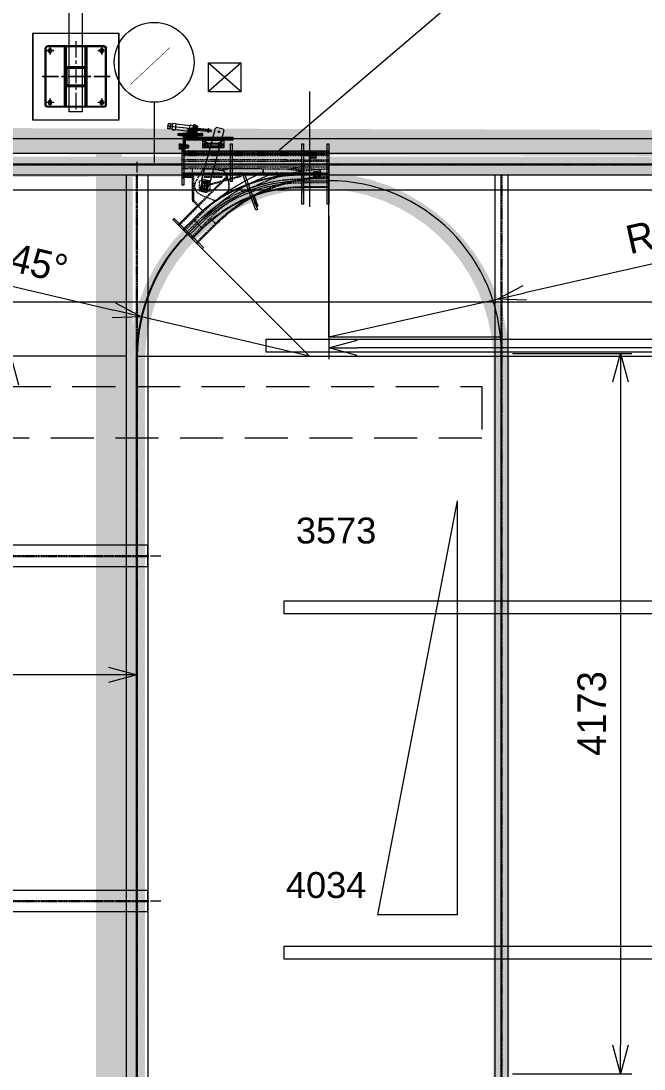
# Model space of a CAD drawing. Header units: inches. Extents: x 702888 to 852715, y 9845 to 271320.
# Drawn here: x 774809 to 778422, y 80769 to 86841 of the extents above; entities that cross this region are included whole.
import ezdxf

# ---------------------------------------------------------------- set-up
doc = ezdxf.new("R2010")
doc.units = ezdxf.units.IN
doc.header["$MEASUREMENT"] = 0
doc.header["$PDMODE"] = 34
for name, pattern in [('CENTER', [2, 1.25, -0.25, 0.25, -0.25]), ('CENTER2', [1.125, 0.75, -0.125, 0.125, -0.125]), ('DASHED2', [0.375, 0.25, -0.125]), ('GESTRICHELT2', [9.525, 6.35, -3.175]), ('HIDDEN', [9.525, 6.35, -3.175]), ('MITTE2', [725.805, 483.87, -80.645, 80.645, -80.645])]:
    doc.linetypes.add(name, pattern=pattern)
doc.layers.get('0').update_dxf_attribs({"lineweight": 5})
doc.layers.get('Defpoints').update_dxf_attribs({"lineweight": 5})
for name, color, linetype, lineweight in [('Air input', 130, 'Continuous', 5), ('AIR PIPE', 120, 'Continuous', 5), ('Beam 150x75', 55, 'Continuous', 5), ('Beam 200', 6, 'Continuous', 0), ('BEMASSUNG', 5, 'Continuous', 0), ('CABLE TRAY', 30, 'Continuous', 5), ('chain', 2, 'Continuous', 5), ('chain con', 52, 'Continuous', 5), ('cl', 6, 'CENTER', 5), ('DUENN', 1, 'Continuous', 0), ('electtric city', 1, 'Continuous', 5), ('ENDSCHALTER', 5, 'Continuous', 0), ('MITTE', 1, 'MITTE2', 0), ('Power track', 161, 'Continuous', 5), ('UNSICHTBAR', 1, 'GESTRICHELT2', 0), ('VERBINDUNGSELEMENTE', 5, 'Continuous', 0), ('VOLLINIE', 7, 'Continuous', 0), ('VOLLLINIE', 7, 'Continuous', 0)]:
    doc.layers.add(name, color=color, linetype=linetype, lineweight=lineweight)
for name, color, linetype in [('L', 1, 'Continuous'), ('p5', 2, 'Continuous'), ('PF2-6 m', 200, 'Continuous')]:
    doc.layers.add(name, color=color, linetype=linetype)
doc.styles.add('LUCIDA CONSOLE', font='swissl.ttf')
doc.dimstyles.new('D1', dxfattribs={"dimscale": 66, "dimtxt": 2.5, "dimasz": 2.5, "dimexe": 1, "dimexo": 1, "dimgap": 1.25, "dimtad": 1, "dimdec": 0, "dimdsep": 46, "dimtxsty": 'Standard', "dimblk": 'OPEN30', "dimcen": 2.5, "dimclrd": 150, "dimclre": 150, "dimclrt": 140, "dimadec": 0, "dimazin": 0, "dimtfac": 1, "dimtdec": 0, "dimtmove": 0, "dimatfit": 3, "dimfxl": 1, "dimtfill": 1, "dimlwd": 13, "dimlwe": 13, "dimarcsym": 0})

# ---------------------------------------------------------------- blocks, each defined once
blk = doc.blocks.new('A$C67DF10EB')
blk.add_lwpolyline([(-44.2, -101), (-44.2, 399), (455.8, 399), (455.8, -101)], close=True)
at = {"layer": 'cl', "color": 1, "linetype": 'CENTER', "ltscale": 100}
for p, q in [((55.8, 276.8), (55.8, 321.1)), ((355.8, 276.8), (355.8, 321.1)), ((33.7, 299), (78, 299)), ((333.7, 299), (378, 299)), ((55.8, -23.2), (55.8, 21.1)), ((355.8, -23.2), (355.8, 21.1)), ((33.7, -1), (78, -1)), ((333.7, -1), (378, -1))]:
    blk.add_line(p, q, dxfattribs=at)
at = {"layer": 'cl', "color": 1, "linetype": 'CENTER', "ltscale": 75}
for p, q in [((205.8, -50), (205.8, 347.9)), ((0, 149), (411.7, 149))]:
    blk.add_line(p, q, dxfattribs=at)
at = {"layer": 'p5', "linetype": 'Continuous'}
for p, q in [((30.8, -16), (30.8, 314)), ((370.8, 324), (40.8, 324)), ((380.8, -16), (380.8, 314)), ((380.8, 211.7), (30.8, 211.7)), ((380.8, 205.7), (30.8, 205.7)), ((380.8, 92.2), (30.8, 92.2)), ((380.8, 86.2), (30.8, 86.2)), ((370.8, -26), (40.8, -26))]:
    blk.add_line(p, q, dxfattribs=at)
for points in [[(262.6, 102.2), (262.6, 195.7, 0.414214), (252.6, 205.7), (159.1, 205.7, 0.414214), (149.1, 195.7), (149.1, 102.2, 0.414214), (159.1, 92.2), (252.6, 92.2, 0.414214)], [(257.8, 102), (257.8, 195.9, 0.414214), (252.8, 200.9), (158.9, 200.9, 0.414214), (153.9, 195.9), (153.9, 102, 0.414214), (158.9, 97), (252.8, 97, 0.414214)]]:
    blk.add_lwpolyline(points, format="xyb", close=True, dxfattribs=at)
for centre in [(55.8, 299), (355.8, 299), (55.8, -1), (355.8, -1)]:
    blk.add_circle(centre, 9, dxfattribs=at)
for centre, start, end in [((40.8, 314), 90, 180), ((370.8, 314), 0, 90), ((40.8, -16), 180, 270), ((370.8, -16), 270, 0)]:
    blk.add_arc(centre, 10, start, end, dxfattribs=at)
blk = doc.blocks.new('_Open30')
at = {"color": 0, "linetype": 'ByBlock', "lineweight": -2}
for p, q in [((-1, 0.268), (0, 0)), ((0, 0), (-1, -0.268)), ((0, 0), (-1, 0))]:
    blk.add_line(p, q, dxfattribs=at)
blk = doc.blocks.new('*D155')
at = {"layer": 'chain', "color": 150, "lineweight": 13, "transparency": 16777216}
for p, q in [((775556.8, 84898.3), (779855.9, 84898.3)), ((779780.9, 84710.8), (779780.9, 80054.7)), ((775556.5, 79867.2), (779855.9, 79867.2))]:
    blk.add_line(p, q, dxfattribs=at)
at = {"layer": 'Defpoints', "color": 0, "transparency": 16777216}
for p in [(775481.8, 84898.3), (775481.5, 79867.2), (779780.9, 79867.2)]:
    blk.add_point(p, dxfattribs=at)
at = {"layer": 'chain', "color": 150, "lineweight": 13, "transparency": 16777216, "xscale": 187.5, "yscale": 187.5, "zscale": 187.5}
for p, rotation in [((779780.9, 84898.3), 90), ((779780.9, 79867.2), 270)]:
    blk.add_blockref('_Open30', p, dxfattribs=dict(at, rotation=rotation))
at = {"layer": 'chain', "color": 140, "transparency": 16777216, "insert": (779593.4, 82382.8), "char_height": 187.5, "attachment_point": 5, "rotation": 90, "bg_fill": 3, "box_fill_scale": 1.25, "bg_fill_color": 9, "bg_fill_true_color": 13158600, "bg_fill_transparency": 0}
blk.add_mtext('5031', dxfattribs=at)
blk = doc.blocks.new('A$C6ACB2806')
at = {"color": 1, "linetype": 'DASHED2', "ltscale": 1000}
blk.add_lwpolyline([(50325.4, -5110.8), (36325.4, -5110.8), (36325.4, -4810.8), (50325.4, -4810.8)], close=True, dxfattribs=at)
blk = doc.blocks.new('T6YY6')
at = {"linetype": 'CENTER2', "ltscale": 80}
blk.add_line((706263.8, 77134.1), (706263.8, 83265.3), dxfattribs=at)
for p, q in [((706201.3, 77210.4), (706201.3, 83210.4)), ((706201.3, 83210.4), (706326.3, 83210.4)), ((706326.3, 77210.4), (706326.3, 83210.4)), ((706201.3, 77210.4), (706326.3, 77210.4))]:
    blk.add_line(p, q)
at = {"linetype": 'HIDDEN'}
for p, q in [((706261, 83210.4), (706261, 77210.4)), ((706266.7, 83210.4), (706266.7, 77210.4))]:
    blk.add_line(p, q, dxfattribs=at)
blk = doc.blocks.new('*D230')
at = {"layer": 'CABLE TRAY', "color": 150, "lineweight": 13, "transparency": 16777216}
for p, q in [((799353.4, 87739.6), (799353.4, 85145.6)), ((767892, 85917.1), (767892, 85145.6)), ((799188.4, 85211.6), (768057, 85211.6))]:
    blk.add_line(p, q, dxfattribs=at)
at = {"layer": 'Defpoints', "color": 0, "transparency": 16777216}
for p in [(799353.4, 87805.6), (767892, 85983.1), (767892, 85211.6)]:
    blk.add_point(p, dxfattribs=at)
at = {"layer": 'CABLE TRAY', "color": 150, "lineweight": 13, "transparency": 16777216, "xscale": 165, "yscale": 165, "zscale": 165, "rotation": 180}
blk.add_blockref('_Open30', (767892, 85211.6), dxfattribs=at)
at = {"layer": 'CABLE TRAY', "color": 150, "lineweight": 13, "transparency": 16777216, "xscale": 165, "yscale": 165, "zscale": 165}
blk.add_blockref('_Open30', (799353.4, 85211.6), dxfattribs=at)
at = {"layer": 'CABLE TRAY', "color": 140, "transparency": 16777216, "insert": (783622.7, 85376.6), "char_height": 165, "attachment_point": 5, "bg_fill": 3, "box_fill_scale": 1.25, "bg_fill_color": 9, "bg_fill_true_color": 13158600, "bg_fill_transparency": 0}
blk.add_mtext('31461', dxfattribs=at)
blk = doc.blocks.new('45y46y')
at = {"const_width": 3}
blk.add_lwpolyline([(740418.6, 180052.2), (740732.9, 180052.2)], dxfattribs=at)
for points in [[(740732.9, 180071.1), (740732.9, 180052.2), (740796.4, 180052.2), (740732.9, 180071.1)], [(740732.9, 180033.3), (740732.9, 180052.2), (740796.4, 180052.2), (740732.9, 180033.3)]]:
    blk.add_solid(points)
blk = doc.blocks.new('4y5y46y')
blk.add_line((740606.5, 179820.9), (740606.5, 179471.4))
at = {"const_width": 3}
blk.add_lwpolyline([(740606.5, 179820.9, -1), (740606.5, 180283.5, -1), (740606.5, 179820.9), (740606.5, 179471.4)], format="xyb", dxfattribs=at)
blk.add_circle((740606.5, 180052.2), 231.3)
at = {"rotation": 43.08915135710793}
blk.add_blockref('45y46y', (322747.8, -457373), dxfattribs=at)
blk = doc.blocks.new('Beam 150')
for p, q in [((747338.2, 57630.4), (741338.3, 57630.4)), ((741338.3, 57555.4), (741338.3, 57630.4)), ((741338.3, 57555.4), (741338.3, 57630.4)), ((747338.2, 57555.4), (747338.2, 57630.4)), ((747338.2, 57555.4), (741338.3, 57555.4))]:
    blk.add_line(p, q)
at = {"linetype": 'HIDDEN'}
for p, q in [((747338.2, 57595.4), (741338.3, 57595.4)), ((747338.2, 57590.4), (741338.3, 57590.4))]:
    blk.add_line(p, q, dxfattribs=at)
at = {"linetype": 'CENTER2', "ltscale": 30}
blk.add_line((741338.3, 57592.9), (747338.2, 57592.9), dxfattribs=at)
blk = doc.blocks.new('65u6u76i')
at = {"color": 1}
for p, q in [((748396.7, 88210), (745996.8, 87749)), ((748396.7, 87749), (748396.7, 88210)), ((748396.7, 87749), (745996.8, 87749))]:
    blk.add_line(p, q, dxfattribs=at)
blk = doc.blocks.new('*D463')
at = {"color": 150, "lineweight": 13, "transparency": 16777216}
for p, q in [((779561.7, 85678.5), (777730.1, 85266)), ((776593.5, 85010), (777569.1, 85229.7))]:
    blk.add_line(p, q, dxfattribs=at)
at = {"layer": 'Defpoints', "color": 0, "transparency": 16777216}
for p in [(777569.1, 85229.7), (776593.5, 85010)]:
    blk.add_point(p, dxfattribs=at)
at = {"color": 150, "lineweight": 13, "transparency": 16777216, "xscale": 165, "yscale": 165, "zscale": 165, "rotation": 192.6914670717189}
blk.add_blockref('_Open30', (777569.1, 85229.7), dxfattribs=at)
at = {"color": 140, "transparency": 16777216, "insert": (778854.7, 85688.4), "char_height": 165, "attachment_point": 5, "rotation": 12.69147, "bg_fill": 3, "box_fill_scale": 1.25, "bg_fill_color": 9, "bg_fill_true_color": 13158600, "bg_fill_transparency": 0}
blk.add_mtext('R1000x90%%D', dxfattribs=at)
blk = doc.blocks.new('*D464')
at = {"color": 150, "lineweight": 13, "transparency": 16777216}
for p, q in [((773821.8, 85523.3), (775347.7, 85164.8)), ((776481.8, 84898.3), (775508.3, 85127))]:
    blk.add_line(p, q, dxfattribs=at)
at = {"layer": 'Defpoints', "color": 0, "transparency": 16777216}
for p in [(775508.3, 85127), (776481.8, 84898.3)]:
    blk.add_point(p, dxfattribs=at)
at = {"color": 150, "lineweight": 13, "transparency": 16777216, "xscale": 165, "yscale": 165, "zscale": 165, "rotation": 346.7774062404162}
blk.add_blockref('_Open30', (775508.3, 85127), dxfattribs=at)
at = {"color": 140, "transparency": 16777216, "insert": (774542.2, 85523.5), "char_height": 165, "attachment_point": 5, "rotation": 346.77741, "bg_fill": 3, "box_fill_scale": 1.25, "bg_fill_color": 9, "bg_fill_true_color": 13158600, "bg_fill_transparency": 0}
blk.add_mtext('R1000x45%%D', dxfattribs=at)
blk = doc.blocks.new('*D467')
at = {"color": 150, "lineweight": 13, "transparency": 16777216}
for p, q in [((775481.8, 84357.3), (775481.8, 82987.1)), ((765481.5, 83675), (765481.5, 82987.1)), ((775316.8, 83053.1), (765646.5, 83053.1))]:
    blk.add_line(p, q, dxfattribs=at)
at = {"layer": 'Defpoints', "color": 0, "transparency": 16777216}
for p in [(775481.8, 84423.3), (765481.5, 83741), (765481.5, 83053.1)]:
    blk.add_point(p, dxfattribs=at)
at = {"color": 150, "lineweight": 13, "transparency": 16777216, "xscale": 165, "yscale": 165, "zscale": 165, "rotation": 180}
blk.add_blockref('_Open30', (765481.5, 83053.1), dxfattribs=at)
at = {"color": 150, "lineweight": 13, "transparency": 16777216, "xscale": 165, "yscale": 165, "zscale": 165}
blk.add_blockref('_Open30', (775481.8, 83053.1), dxfattribs=at)
at = {"color": 140, "transparency": 16777216, "insert": (770481.6, 83218.1), "char_height": 165, "attachment_point": 5, "bg_fill": 3, "box_fill_scale": 1.25, "bg_fill_color": 9, "bg_fill_true_color": 13158600, "bg_fill_transparency": 0}
blk.add_mtext('10000', dxfattribs=at)
blk = doc.blocks.new('RT65Y6')
for p, q in [((775481.9, 80438.9), (775482.1, 79769.9)), ((777481.6, 80016.2), (763481.6, 80016.2))]:
    blk.add_line(p, q)
blk.add_lwpolyline([(763481.6, 80166.2), (777481.6, 80166.2), (777481.6, 79866.2), (763481.6, 79866.2)], close=True)
blk = doc.blocks.new('5ty56y')
for p, q in [((739176.3, 79054.5), (739365.8, 79054.5)), ((739176.3, 78889.7), (739365.8, 78889.7))]:
    blk.add_line(p, q)
blk.add_lwpolyline([(739176.3, 79054.5), (739365.8, 78889.7), (739365.8, 79054.5), (739176.3, 78889.7)], close=True)
blk = doc.blocks.new('QSL-8-D')
at = {"layer": 'MITTE'}
blk.add_line((0, 9.2), (0, -33.4), dxfattribs=at)
at = {"layer": 'VOLLINIE'}
for p, q in [((-5.5, 0), (-5.5, -7)), ((5.5, 0), (5.5, -7)), ((-7.3, -8.8), (-5.5, -7)), ((-7.2, -8.8), (7.2, -8.8)), ((-7.2, -19.1), (-7.2, -8.8)), ((-7.2, -19.1), (7.2, -19.1)), ((-6.8, -21), (-7.2, -19.1)), ((-6.8, -21), (6.7, -21)), ((-6.8, -22), (6.7, -22)), ((-6.8, -23), (-6.8, -22)), ((-6.8, -23), (6.7, -23)), ((-6, -21), (-6, -22)), ((-4, -23), (-4, -33.4)), ((4, -23), (4, -33.4)), ((7.3, -8.8), (5.5, -7)), ((6, -21), (6, -22)), ((6.7, -21), (7.2, -19.1)), ((6.7, -23), (6.7, -22)), ((7.2, -19.1), (7.2, -8.8))]:
    blk.add_line(p, q, dxfattribs=at)
for points in [[(5.5, -4.9), (7, -4), (7, 4), (0, 8.1), (-7, 4)], [(-7, 4), (-7, -4), (-5.5, -4.9)]]:
    blk.add_lwpolyline(points, dxfattribs=at)
for radius, start, end in [(7, 321.78679, 218.21321), (5.5, 0, 180)]:
    blk.add_arc((0, 0), radius, start, end, dxfattribs=at)
blk = doc.blocks.new('A$C41C4')
at = {"layer": 'MITTE'}
for p, q in [((0.1, 33.4), (144.1, 33.4)), ((8.5, 40.1), (8.5, 26.7)), ((56.3, 43.2), (56.3, 23.3)), ((73.8, 42.6), (73.8, 0)), ((91.3, 43.2), (91.3, 23.3)), ((139.2, 40.1), (139.2, 26.7))]:
    blk.add_line(p, q, dxfattribs=at)
at = {"layer": 'UNSICHTBAR'}
for centre in [(8.5, 33.4), (139.2, 33.4)]:
    blk.add_circle(centre, 2.3, dxfattribs=at)
at = {"layer": 'VOLLINIE'}
for p, q in [((2.1, 38.4), (2.1, 28.4)), ((14.8, 38.4), (2.1, 38.4)), ((2.1, 28.4), (14.8, 28.4)), ((14.8, 38.4), (29.3, 38.4)), ((14.8, 38.4), (14.8, 28.4)), ((14.8, 28.4), (29.3, 28.4)), ((29.3, 38.4), (31.3, 40.4)), ((29.3, 28.4), (31.3, 26.4)), ((31.3, 40.4), (31.3, 40.4)), ((31.3, 40.4), (63.2, 40.4)), ((31.3, 26.4), (31.3, 26.4)), ((31.3, 26.4), (116.3, 26.4)), ((46.8, 40.4), (46.8, 26.4)), ((58.8, 42), (58.8, 41)), ((67, 40.4), (80.7, 40.4)), ((69.8, 10.4), (69.8, 0)), ((71.3, 42), (71.3, 40.4)), ((71.8, 12.4), (75.8, 12.4)), ((71.8, 11.4), (75.8, 11.4)), ((71.8, 10.4), (75.8, 10.4)), ((72.3, 24.7), (75.3, 24.7)), ((72.3, 14.3), (75.3, 14.3)), ((76.3, 42), (76.3, 40.4)), ((77.8, 10.4), (77.8, 0)), ((84.5, 40.4), (116.3, 40.4)), ((88.8, 42), (88.8, 41)), ((100.8, 40.4), (100.8, 26.4)), ((118.3, 38.4), (116.3, 40.4)), ((116.3, 40.4), (116.3, 40.4)), ((118.3, 28.4), (116.3, 26.4)), ((116.3, 26.4), (116.3, 26.4)), ((118.3, 38.4), (132.8, 38.4)), ((118.3, 28.4), (132.8, 28.4)), ((132.8, 38.4), (145.5, 38.4)), ((132.8, 38.4), (132.8, 28.4)), ((132.8, 38.4), (132.8, 28.4)), ((132.8, 28.4), (132.8, 28.4)), ((145.5, 28.4), (132.8, 28.4)), ((145.5, 38.4), (145.5, 28.4))]:
    blk.add_line(p, q, dxfattribs=at)
blk.add_lwpolyline([(75.7, 40.4), (73.8, 41.5), (72, 40.4)], dxfattribs=at)
for centre, start, end in [((56.3, 33.4), 61.04498, 118.95502), ((56.3, 33.4), 241.04498, 298.95502), ((91.3, 33.4), 61.04498, 118.95502), ((91.3, 33.4), 241.04498, 298.95502)]:
    blk.add_arc(centre, 8, start, end, dxfattribs=at)
for p in [(65.1, 33.4), (82.6, 33.4)]:
    blk.add_blockref('QSL-8-D', p, dxfattribs=at)
blk = doc.blocks.new('A$C1300')
at = {"layer": 'VOLLLINIE'}
blk.add_lwpolyline([(7, 24), (0.1, 12), (7, 0), (20.9, 0), (27.8, 12), (20.9, 24)], close=True, dxfattribs=at)
blk = doc.blocks.new('m16x_45')
at = {"layer": 'DUENN'}
for p, q in [((45, 6.4), (0, 6.4)), ((45, -6.4), (0, -6.4))]:
    blk.add_line(p, q, dxfattribs=at)
at = {"layer": 'MITTE'}
blk.add_line((45, 0), (0, 0), dxfattribs=at)
at = {"layer": 'VERBINDUNGSELEMENTE'}
for p, q in [((-10.2, 13.6), (-9.3, 15.2)), ((-10.2, 13.6), (-10.2, -13.6)), ((0, 15.2), (-9.3, 15.2)), ((0, 7.6), (-9.3, 7.6)), ((0, 15.2), (0, -15.2)), ((43.4, 8), (0, 8)), ((43.4, 8), (43.4, -8)), ((45, 6.4), (43.4, 8)), ((45, 6.4), (45, -6.4)), ((-10.2, -13.6), (-9.3, -15.2)), ((0, -7.6), (-9.3, -7.6)), ((0, -15.2), (-9.3, -15.2)), ((43.4, -8), (0, -8)), ((43.4, -8), (45, -6.4))]:
    blk.add_line(p, q, dxfattribs=at)
for centre, radius, start, end in [((-2, 11.4), 8.28, 152.67344, 207.32656), ((21.5, 0), 31.7, 166.13968, 193.86032), ((-2, -11.4), 8.28, 152.67344, 207.32656)]:
    blk.add_arc(centre, radius, start, end, dxfattribs=at)
blk = doc.blocks.new('S_6')
at = {"layer": 'VERBINDUNGSELEMENTE'}
blk.add_lwpolyline([(-5, 0), (-5, 0.7), (5, 0.7), (5, 0)], close=True, dxfattribs=at)
blk = doc.blocks.new('L-80X8')
at = {"layer": 'L', "color": 0, "linetype": 'ByBlock'}
for p, q in [((0, 80), (0, 0)), ((0, 80), (3, 80)), ((8, 75), (8, 18)), ((0, 0), (80, 0)), ((18, 8), (75, 8)), ((80, 3), (80, 0))]:
    blk.add_line(p, q, dxfattribs=at)
for centre, radius, start, end in [((3, 75), 5, 0, 90), ((18, 18), 10, 180, 270), ((75, 3), 5, 0, 90)]:
    blk.add_arc(centre, radius, start, end, dxfattribs=at)
blk = doc.blocks.new('Befestigung_wg')
at = {"layer": 'MITTE'}
for p, q in [((8, 0), (-24.2, 0)), ((-48.5, -50.8), (-48.5, -68.1)), ((-40, -51.2), (-40, -68.5)), ((-31, -50.8), (-31, -68.1))]:
    blk.add_line(p, q, dxfattribs=at)
at = {"layer": 'MITTE', "linetype": 'Continuous'}
for p, q in [((-65, -50.4), (-65, -71.3)), ((-41, -50.4), (-41, -71.3))]:
    blk.add_line(p, q, dxfattribs=at)
at = {"layer": 'UNSICHTBAR'}
for p, q in [((-18, -41.3), (-288, -41.3)), ((-18, -51.7), (-288, -51.7))]:
    blk.add_line(p, q, dxfattribs=at)
at = {"layer": 'VOLLINIE'}
blk.add_lwpolyline([(-18, -39), (-288, -39), (-288, -54), (-18, -54)], close=True, dxfattribs=at)
at = {"layer": 'VOLLINIE', "rotation": 90}
blk.add_blockref('L-80X8', (0, -62), dxfattribs=at)
blk = doc.blocks.new('M_6')
at = {"layer": 'VERBINDUNGSELEMENTE'}
for p, q in [((-5.5, 0.6), (-5.5, 4.4)), ((4.2, 5), (-4.2, 5)), ((-4.1, 0), (-4.2, 0)), ((4.2, 0), (-4.2, 0)), ((-2.8, 0.6), (-2.8, 4.4)), ((2.7, 0.6), (2.7, 4.4)), ((5.5, 0.5), (5.5, 4.5))]:
    blk.add_line(p, q, dxfattribs=at)
for centre, radius, start, end in [((-4.1, 3), 1.98, 45.74857, 134.30329), ((-4.1, 2), 1.99, 225.70418, 314.24396), ((0, -2), 7.02, 66.89064, 113.10936), ((0, 7.3), 7.25, 247.66339, 292.33661), ((4.1, 3), 2.02, 47.29026, 133.82379), ((4.1, 2.1), 2.09, 228.01261, 310.87334)]:
    blk.add_arc(centre, radius, start, end, dxfattribs=at)
blk = doc.blocks.new('hs28_6x15s')
at = {"layer": 'DUENN'}
for p, q in [((-2.4, 15), (-2.4, 2.3)), ((2.4, 15), (2.4, 2.3))]:
    blk.add_line(p, q, dxfattribs=at)
at = {"layer": 'MITTE'}
blk.add_line((0, 15), (0, 0), dxfattribs=at)
at = {"layer": 'VERBINDUNGSELEMENTE'}
for p, q in [((-2.4, 15), (-3, 14.4)), ((-3, 14.4), (3, 14.4)), ((-3, 14.4), (-3, 0)), ((3, 2.3), (-3, 2.3)), ((-3, 2.3), (3, 2.3)), ((-3, 2), (3, 2)), ((-2.4, 15), (2.4, 15)), ((3, 14.4), (2.4, 15)), ((3, 14.4), (3, 0))]:
    blk.add_line(p, q, dxfattribs=at)
blk.add_lwpolyline([(-6.5, -4), (-6.5, 0), (6.5, 0), (6.5, -4)], close=True, dxfattribs=at)
blk = doc.blocks.new('S_4')
at = {"layer": 'VERBINDUNGSELEMENTE'}
blk.add_lwpolyline([(-3.5, 0), (-3.5, 0.5), (3.5, 0.5), (3.5, 0)], close=True, dxfattribs=at)
blk = doc.blocks.new('M_4')
at = {"layer": 'VERBINDUNGSELEMENTE'}
for p, q in [((-3.8, 0.4), (-3.8, 2.8)), ((2.9, 3.2), (-2.9, 3.2)), ((-2.9, 0), (-2.9, 0)), ((2.9, 0), (-2.9, 0)), ((-2, 0.4), (-2, 2.8)), ((2, 0.4), (2, 2.8)), ((3.8, 0.4), (3.8, 2.8))]:
    blk.add_line(p, q, dxfattribs=at)
for centre, radius, start, end in [((-2.9, 1.9), 1.32, 45.74857, 134.30329), ((-2.9, 1.3), 1.32, 225.70418, 314.24396), ((0, -2.2), 5.42, 68.55898, 111.44102), ((0, 5.6), 5.6, 249.27854, 290.72146), ((2.9, 1.9), 1.35, 47.29026, 133.82379), ((2.9, 1.4), 1.4, 228.01261, 310.87334)]:
    blk.add_arc(centre, radius, start, end, dxfattribs=at)
blk = doc.blocks.new('z4x30')
at = {"layer": 'DUENN'}
for p, q in [((30, 1.6), (10, 1.6)), ((30, 1.6), (10, 1.6)), ((30, -1.6), (10, -1.6))]:
    blk.add_line(p, q, dxfattribs=at)
at = {"layer": 'MITTE'}
blk.add_line((30, 0), (0, 0), dxfattribs=at)
at = {"layer": 'VERBINDUNGSELEMENTE'}
for p, q in [((29.6, 2), (0, 2)), ((0, 2), (0, -2)), ((10, 2), (10, -2)), ((29.6, 2), (29.6, -2)), ((30, 1.6), (29.6, 2)), ((30, 1.6), (30, -1.6)), ((29.6, -2), (0, -2)), ((29.6, -2), (30, -1.6))]:
    blk.add_line(p, q, dxfattribs=at)
blk.add_lwpolyline([(-4, -3.5), (-4, 3.5), (0, 3.5), (0, -3.5)], close=True, dxfattribs=at)
blk = doc.blocks.new('A$C3241')
at = {"layer": 'DUENN'}
for centre in [(7.8, 3.6), (11.8, 3.6), (15.8, 3.6), (19.8, 3.6)]:
    blk.add_arc(centre, 8, 157.97569, 202.02431, dxfattribs=at)
blk = doc.blocks.new('Hebel')
at = {"layer": 'MITTE', "linetype": 'Continuous'}
for p, q in [((6.2, 325), (-6.2, 325)), ((0, 318.8), (0, 331.2))]:
    blk.add_line(p, q, dxfattribs=at)
at = {"layer": 'MITTE'}
for p, q in [((-20, 0), (20, 0)), ((0, -35), (0, 25)), ((20, -25), (-20, -25))]:
    blk.add_line(p, q, dxfattribs=at)
at = {"layer": 'UNSICHTBAR'}
for p, q in [((25, 35), (-25, 35)), ((-20, 4), (-14.5, 4)), ((14.5, 4), (20, 4)), ((-20, -4), (-14.5, -4)), ((-20, -19.5), (-1.5, -19.5)), ((-20, -30.5), (-1.5, -30.5)), ((1.5, -19.5), (20, -19.5)), ((1.5, -30.5), (20, -30.5)), ((14.5, -4), (20, -4))]:
    blk.add_line(p, q, dxfattribs=at)
at = {"layer": 'VOLLINIE'}
for p, q in [((-25, 340), (-20, 345)), ((-25, 25), (-25, 340)), ((20, 345), (-20, 345)), ((20, 345), (25, 340)), ((25, 340), (25, 25)), ((25, 25), (-25, 25)), ((-20, -35), (-20, 25)), ((-20, 25), (20, 25)), ((20, 25), (20, -35)), ((-1.5, -35), (-20, -35)), ((-1.5, -35), (-1.5, -14.9)), ((1.5, -35), (1.5, -14.9)), ((20, -35), (1.5, -35))]:
    blk.add_line(p, q, dxfattribs=at)
blk.add_circle((0, 325), 5.25, dxfattribs=at)
blk.add_arc((0, 0), 15, 275.73917, 264.26083, dxfattribs=at)
for points in [[(-20, 25), (-25, 25), (-20, 19.8)], [(20, 25), (25, 25), (20, 19.8)]]:
    blk.add_solid(points, dxfattribs=at)
at = {"layer": 'VOLLINIE', "rotation": 180}
for p in [(-5.2, 25.6), (17.8, 25.6)]:
    blk.add_blockref('A$C3241', p, dxfattribs=at)
blk = doc.blocks.new('Skt_Mutter')
for p, q in [((0, 7.4), (0, 0)), ((0, -6), (0, 6)), ((0, 0.5), (0, 0)), ((0, -0.5), (0, 0)), ((0.3, 9.8), (2.5, 9.8)), ((0.3, 4.9), (2.5, 4.9)), ((4.6, 9.8), (2.5, 9.8)), ((4.6, 4.9), (2.5, 4.9)), ((5, 7.4), (5, 0)), ((5, -6), (5, 6)), ((5, -7.4), (5, 0)), ((0.3, -4.9), (2.5, -4.9)), ((0.3, -9.8), (2.5, -9.8)), ((4.6, -4.9), (2.5, -4.9)), ((4.6, -9.8), (2.5, -9.8))]:
    blk.add_line(p, q)
for centre, radius, start, end in [((9.1, 7.4), 9.06, 164.281, 180), ((9.1, 7.4), 9.07, 180, 195.719), ((34.7, 0), 34.7, 171.868, 179.141), ((-4.1, 7.4), 9.06, 344.2815, 0), ((-29.7, 0), 34.7, 0.85944, 8.13161), ((-4.1, 7.4), 9.07, 0, 15.7185), ((34.7, 0), 34.7, 180.859, 188.132), ((9.1, -7.4), 9.06, 164.281, 180), ((9.1, -7.4), 9.07, 180, 195.719), ((-29.7, 0), 34.7, 351.86839, 359.14056), ((-4.1, -7.4), 9.06, 344.2815, 0), ((-4.1, -7.4), 9.07, 0, 15.7185)]:
    blk.add_arc(centre, radius, start, end)
at = {"layer": 'MITTE'}
blk.add_line((-0.7, 0), (6, 0), dxfattribs=at)
at = {"layer": 'UNSICHTBAR'}
for p, q in [((0, 4.1), (5, 4.1)), ((5, -4.1), (0, -4.1))]:
    blk.add_line(p, q, dxfattribs=at)
blk = doc.blocks.new('A$Cc410dff4')
at = {"layer": 'DUENN'}
for p, q in [((-187.2, -329.7), (-213.1, -332.4)), ((-184.3, -356.5), (-210.2, -359.3)), ((-42.6, -314.1), (-68.4, -316.8)), ((-59.5, -315.9), (-68.4, -316.8)), ((-39.7, -340.9), (-65.5, -343.7)), ((-56.6, -342.7), (-65.5, -343.7)), ((38, -314.9), (18.1, -317.1)), ((38.9, -322.9), (19, -325))]:
    blk.add_line(p, q, dxfattribs=at)
at = {"layer": 'ENDSCHALTER'}
for centre in [(9.7, -237.5), (89.7, -237.5)]:
    blk.add_circle(centre, 9, dxfattribs=at)
at = {"layer": 'MITTE'}
for p, q in [((-7.8, -237.5), (107.2, -237.5)), ((-87, -296.7), (-87, -287.5)), ((-57, -296.7), (-57, -287.5)), ((42.4, -318.5), (-217.7, -346.5)), ((-199.6, -336.4), (-197.7, -354)), ((-179.2, -320.2), (-178.3, -328.1)), ((-78.3, -309.4), (-77.4, -317.2)), ((-42.5, -329.5), (-72.1, -329.5)), ((-48.2, -329.5), (-71.8, -329.5)), ((-57.5, -352.9), (-62.5, -306.1)), ((-60, -341.3), (-60, -317.7))]:
    blk.add_line(p, q, dxfattribs=at)
at = {"layer": 'UNSICHTBAR'}
for p, q in [((-47, -294.5), (-97, -294.5)), ((-91.5, -294.5), (-91.5, -289.5)), ((-82.5, -294.5), (-82.5, -289.5)), ((-61.5, -294.5), (-61.5, -289.5)), ((-52.5, -294.5), (-52.5, -289.5)), ((112.2, -262.5), (-12.8, -262.5)), ((-183.7, -323.7), (-183.2, -328.6)), ((-183.1, -323.7), (-182.6, -328.5)), ((-174.6, -322.8), (-174.1, -327.6)), ((-174, -322.7), (-173.5, -327.5)), ((-82.8, -312.9), (-82.3, -317.7)), ((-82.2, -312.8), (-81.7, -317.6)), ((-73.7, -311.9), (-73.2, -316.7)), ((-73.1, -311.8), (-72.6, -316.7)), ((-55.6, -305.4), (-69.5, -306.9)), ((-65.8, -341.1), (-69.5, -306.9)), ((-53, -314.5), (-67, -314.5)), ((-53, -344.5), (-67, -344.5)), ((-51.9, -339.6), (-55.6, -305.4))]:
    blk.add_line(p, q, dxfattribs=at)
blk.add_circle((-60, -329.5), 4, dxfattribs=at)
blk.add_arc((-60, -329.5), 5, 0, 270, dxfattribs=at)
at = {"layer": 'VOLLINIE'}
for p, q in [((112.2, -221.5), (-12.8, -221.5)), ((-12.8, -266.5), (-12.8, -221.5)), ((1.7, -228), (97.7, -228)), ((112.2, -266.5), (112.2, -221.5)), ((-97, -294.5), (-97, -289.5)), ((-47, -289.5), (-97, -289.5)), ((-97, -294.5), (-71, -336.4)), ((-47, -329.5), (-47, -289.5)), ((1.7, -247), (97.7, -247)), ((-187.4, -328.2), (-213.2, -331)), ((-213.2, -331), (-210, -360.8)), ((-184.2, -358), (-210, -360.8)), ((-168.9, -322.2), (-187.8, -324.2)), ((-187.8, -324.2), (-183.7, -362)), ((-164.8, -359.9), (-183.7, -362)), ((-168.9, -322.2), (-164.8, -359.9)), ((-87.6, -315.6), (-168.7, -324.3)), ((-84, -349), (-165.1, -357.7)), ((-69, -311.4), (-87.9, -313.4)), ((-87.9, -313.4), (-83.8, -351.2)), ((-64.9, -349.2), (-83.8, -351.2)), ((-69, -311.4), (-64.9, -349.2)), ((-42.7, -312.6), (-68.6, -315.4)), ((-59.6, -314.4), (-68.6, -315.4)), ((-64.4, -353.6), (-65.8, -341.1)), ((-39.5, -342.4), (-65.3, -345.2)), ((-56.4, -344.2), (-65.3, -345.2)), ((-50.5, -352.1), (-64.4, -353.6)), ((-47.3, -307), (-55.3, -307.9)), ((-55.3, -307.9), (-50.8, -349.7)), ((-50.5, -352.1), (-51.9, -339.6)), ((-42.8, -348.8), (-50.8, -349.7)), ((-47.3, -307), (-42.8, -348.8)), ((-42.7, -312.6), (-39.5, -342.4)), ((15.9, -315.3), (-41.7, -321.5)), ((17.2, -327.2), (-40.5, -333.5)), ((8, -316.2), (9.3, -328.1)), ((15.9, -315.3), (17.2, -327.2)), ((18.1, -317.1), (16.1, -317.3)), ((19, -325), (17, -325.2)), ((36.9, -314), (18, -316.1)), ((18, -316.1), (19.1, -326)), ((38, -324), (19.1, -326)), ((36.9, -314), (38, -314.9)), ((36.9, -314), (38, -324)), ((38, -314.9), (38.9, -322.9)), ((38.9, -322.9), (38, -324))]:
    blk.add_line(p, q, dxfattribs=at)
for centre, radius in [((0, 0), 20), ((-198.7, -344.5), 5)]:
    blk.add_circle(centre, radius, dxfattribs=at)
for centre, radius, start, end in [((1.7, -237.5), 9.5, 90, 270), ((97.7, -237.5), 9.5, 270, 90), ((-60, -329.5), 13, 211.803, 0)]:
    blk.add_arc(centre, radius, start, end, dxfattribs=at)
at = {"layer": 'VOLLLINIE'}
blk.add_lwpolyline([(-52, -324.9), (-60, -320.3), (-68, -324.9), (-68, -334.1), (-60, -338.7), (-52, -334.1)], close=True, dxfattribs=at)
blk.add_circle((-60, -329.5), 8, dxfattribs=at)
at = {"rotation": 186.1526269100028}
blk.add_blockref('Skt_Mutter', (24.1, -320.5), dxfattribs=at)
at = {"layer": 'BEMASSUNG', "xscale": -1}
blk.add_blockref('Befestigung_wg', (-122, -227.5), dxfattribs=at)
at = {"layer": 'BEMASSUNG', "xscale": -1, "rotation": 180}
for p in [(-4.1, -225.5), (75.9, -225.5)]:
    blk.add_blockref('A$C1300', p, dxfattribs=at)
at = {"layer": 'UNSICHTBAR', "xscale": -1}
for name, p in [('M_4', (-99.5, -281)), ('S_4', (-99.5, -281.5)), ('S_6', (-57, -281.5)), ('hs28_6x15s', (2.2, -268.8)), ('M_6', (2.2, -261.8)), ('S_6', (2.2, -262.5)), ('hs28_6x15s', (97.2, -268.8)), ('M_6', (97.2, -261.8)), ('S_6', (97.2, -262.5))]:
    blk.add_blockref(name, p, dxfattribs=at)
at = {"layer": 'UNSICHTBAR', "xscale": -1, "rotation": 270}
blk.add_blockref('z4x30', (-99.5, -305.1), dxfattribs=at)
at = {"layer": 'VOLLINIE', "xscale": -1}
for name, p, rotation in [('Hebel', (0, 0), 194.9307875021744), ('m16x_45', (-138, -227.5), 180)]:
    blk.add_blockref(name, p, dxfattribs=dict(at, rotation=rotation))
at = {"layer": 'VOLLINIE'}
blk.add_blockref('A$C41C4', (-155.8, -331.5), dxfattribs=at)
blk = doc.blocks.new('Auflage_d')
at = {"layer": 'MITTE'}
for p, q in [((16.5, -10), (3.5, -10)), ((10, -16.5), (10, -3.5)), ((36.5, -10), (23.5, -10)), ((30, -3.5), (30, -16.5))]:
    blk.add_line(p, q, dxfattribs=at)
at = {"layer": 'UNSICHTBAR'}
for p, q in [((0, -30), (0, 0)), ((0, 0), (40, 0)), ((40, 0), (40, -30)), ((0, -20), (40, -20)), ((0, -27), (40, -27)), ((40, -30), (0, -30))]:
    blk.add_line(p, q, dxfattribs=at)
for centre in [(10, -10), (30, -10)]:
    blk.add_circle(centre, 6.5, dxfattribs=at)
blk = doc.blocks.new('WZ_d')
at = {"layer": 'MITTE'}
for p, q in [((12.5, 0), (-12.5, 0)), ((0, 12.5), (0, -12.5))]:
    blk.add_line(p, q, dxfattribs=at)
at = {"layer": 'UNSICHTBAR'}
for p, q in [((-652.2, 96.1), (-663.4, 94.5)), ((-635.8, 98.5), (-652.2, 96.1)), ((-330, 98.5), (-635.8, 98.5)), ((-473.8, 98.5), (-572.5, 87.3)), ((-330, 98.5), (-140, 98.5)), ((-140, 98.5), (-105, 88.5)), ((-105, 88.5), (-20, 98.5)), ((-13.5, 98.5), (-20, 98.5)), ((-13.5, 98.5), (2.9, 95.6)), ((48.5, 28), (13.9, 87.9)), ((56, 0), (56, 0)), ((21.8, -51.6), (-55.5, -83.1))]:
    blk.add_line(p, q, dxfattribs=at)
blk.add_lwpolyline([(-16.1, 7.6), (-209.3, 59.4), (-210.8, 53.6), (-17.6, 1.8)], close=True, dxfattribs=at)
for centre, radius, start, end in [((-662, 84.6), 10, 98.20911, 272.52598), ((-616.3, -950.9), 1026.5, 81.47453, 92.52598), ((-720, -875), 973.5, 74.76233, 81.28329), ((-616.3, -950.9), 1026.5, 57.84879, 81.47453), ((0, 0), 141, 140.54329, 192.08595), ((0.1, 79.9), 16, 30, 80), ((0, 0), 56, 291.37643, 30), ((0, 0), 141, 192.08595, 198.58595), ((-61.5, -68.3), 16, 252.50622, 292.16081)]:
    blk.add_arc(centre, radius, start, end, dxfattribs=at)
at = {"layer": 'VOLLINIE'}
for radius in [20, 17.5]:
    blk.add_circle((0, 0), radius, dxfattribs=at)
blk.add_arc((-61.5, -68.3), 16, 237.84879, 252.50622, dxfattribs=at)
blk = doc.blocks.new('tyjtyjyt')
at = {"layer": 'MITTE'}
for p, q in [((742408.6, 69396.3), (741558.6, 69396.3)), ((741715.6, 69301.3), (741558.6, 69301.3)), ((742271.6, 69271.3), (742285.6, 69271.3)), ((742278.6, 69264.3), (742278.6, 69278.3)), ((742265.7, 69103.4), (742377.5, 68991.7))]:
    blk.add_line(p, q, dxfattribs=at)
blk.add_arc((741558.6, 68396.3), 1000, 45, 90, dxfattribs=at)
at = {"layer": 'UNSICHTBAR'}
for p, q in [((741558.6, 69466.8), (742408.6, 69466.8)), ((742128.6, 69473.3), (742118.6, 69473.3)), ((742128.6, 69473.3), (742118.6, 69473.3)), ((742408.6, 69473.3), (742398.6, 69473.3)), ((741566.6, 69451.3), (741558.6, 69451.3)), ((741558.6, 69446.3), (742408.6, 69446.3)), ((741802.2, 69422.8), (741558.6, 69422.8)), ((741558.6, 69412.3), (742408.6, 69412.3)), ((741802.2, 69422.8), (741827, 69422.8)), ((741827, 69422.8), (741942.8, 69422.8)), ((741942.8, 69422.8), (742088.3, 69422.8)), ((742088.3, 69422.8), (742408.6, 69422.8)), ((742128.6, 69451.8), (742118.6, 69451.8)), ((742408.6, 69451.8), (742398.6, 69451.8)), ((741558.6, 69380.3), (742408.6, 69380.3)), ((741558.6, 69346.3), (742408.6, 69346.3)), ((741938.6, 69356.7), (741938.6, 69359.8)), ((741948.6, 69369.8), (741965.2, 69369.8)), ((741965.2, 69369.8), (742165.1, 69369.8)), ((742165.1, 69369.8), (742408.6, 69369.8)), ((742348.6, 69343), (742348.6, 69369.8)), ((741566.6, 69341.3), (741558.6, 69341.3)), ((741558.6, 69335.8), (741715.6, 69335.8)), ((741670, 69334.9), (741558.6, 69334.9)), ((741558.6, 69312.3), (741715.6, 69312.3)), ((741558.6, 69290.3), (741715.6, 69290.3)), ((742035, 69280.4), (742025.6, 69283.9)), ((742031.3, 69299.6), (742031.3, 69299.6)), ((742038.8, 69320), (742038.8, 69320)), ((742128.6, 69340.8), (742118.6, 69340.8)), ((742128.6, 69319.3), (742118.6, 69319.3)), ((742348.6, 69325.8), (742408.6, 69325.8)), ((742408.6, 69340.8), (742398.6, 69340.8)), ((742408.6, 69319.3), (742398.6, 69319.3)), ((741558.6, 69266.8), (741715.6, 69266.8)), ((742031.5, 69276.6), (742023.9, 69279.4)), ((741995.5, 69171.9), (741986.1, 69175.3)), ((742008.6, 69208.1), (741999.3, 69211.5)), ((742290.5, 69128.2), (742284.5, 69122.2)), ((742284.5, 69122.2), (742396.2, 69010.5)), ((742315.6, 69153.3), (742427.3, 69041.6)), ((742215.9, 69053.6), (742327.6, 68941.9)), ((742245.2, 69082.9), (742236.5, 69074.2)), ((742247, 69084.7), (742245.2, 69082.9)), ((742257.1, 69074.6), (742358.7, 68973)), ((742308.9, 69044.6), (742369.6, 68983.9)), ((742324.4, 69060.1), (742385.2, 68999.4)), ((742341.1, 69076.8), (742401.8, 69016)), ((742425.9, 69051.5), (742431.6, 69045.8)), ((742431.9, 69046.2), (742426.2, 69051.8)), ((742292.3, 69028), (742353, 68967.3)), ((742323, 68937.3), (742317.4, 68942.9)), ((742317.7, 68943.3), (742323.4, 68937.6))]:
    blk.add_line(p, q, dxfattribs=at)
for points in [[(742315.6, 69161.8), (742311.3, 69157.5), (742148.7, 69320.2), (742153, 69324.4)], [(742178.6, 69319.8), (742278.6, 69319.8), (742278.6, 69325.8), (742178.6, 69325.8)], [(742248.6, 69241.3), (742308.6, 69241.3), (742308.6, 69301.3), (742248.6, 69301.3)], [(742342.6, 69188.8), (742348.6, 69188.8), (742348.6, 69325.8), (742342.6, 69325.8)], [(742315.6, 69153.3), (742346.7, 69184.4), (742342.5, 69188.6), (742311.3, 69157.5)]]:
    blk.add_lwpolyline(points, close=True, dxfattribs=at)
for centre, radius, start, end in [((741558.6, 68396.3), 973.5, 76.10184, 90), ((741948.6, 69359.8), 10, 90, 180), ((741948.6, 69356.7), 10, 180, 247.8974), ((741558.6, 68396.3), 1026.5, 67.01454, 67.8974), ((742278.6, 69271.3), 140, 135.28575, 192.52162), ((741558.6, 68396.3), 929.5, 45, 90), ((741558.6, 68396.3), 923.5, 76.4957, 90), ((741715.6, 68451.3), 884.5, 45, 90), ((741715.6, 68451.3), 861, 45, 90), ((741715.6, 68451.3), 839, 45, 90), ((741558.6, 68396.3), 923.5, 63.26346, 76.4957), ((741558.6, 68396.3), 973.5, 55.96462, 76.10184), ((741715.6, 68451.3), 815.5, 45, 90), ((741558.6, 68396.3), 973.5, 44.19752, 55.96462), ((741558.6, 68396.3), 1026.5, 45, 50.27809)]:
    blk.add_arc(centre, radius, start, end, dxfattribs=at)
at = {"layer": 'VOLLINIE'}
for p, q in [((741558.6, 69472.8), (741723.6, 69472.8)), ((741723.6, 69472.8), (741810.1, 69472.8)), ((741810.1, 69472.8), (741898.6, 69472.8)), ((741898.6, 69472.8), (742033.2, 69472.8)), ((742033.2, 69472.8), (742068.9, 69472.8)), ((742068.9, 69472.8), (742208.2, 69472.8)), ((742208.2, 69472.8), (742408.6, 69472.8)), ((741566.6, 69451.3), (742398.6, 69451.3)), ((741670, 69339.9), (741558.6, 69339.9)), ((741558.6, 69339.3), (741715.6, 69339.3)), ((741566.6, 69341.3), (742398.6, 69341.3)), ((741715.6, 69339.9), (741715.6, 69300.9)), ((741715.6, 69339.3), (741715.6, 69263.3)), ((742348.6, 69343), (742348.6, 69186.3)), ((742348.6, 69319.8), (742408.6, 69319.8)), ((741558.6, 69263.3), (741715.6, 69263.3)), ((741715.6, 69268.9), (741715.6, 69229.9)), ((741978.6, 69178.1), (741970.1, 69154.9)), ((742315.6, 69153.3), (742348.6, 69186.3)), ((741970.1, 69154.9), (741977.6, 69152.1)), ((742290.5, 69128.2), (742319.8, 69157.5)), ((742319.8, 69157.5), (742425.9, 69051.5)), ((742236.5, 69074.2), (742211.6, 69049.3)), ((742217.2, 69054.9), (742211.6, 69049.3)), ((742211.6, 69049.3), (742317.7, 68943.3)), ((742343.5, 69079.2), (742289.8, 69025.5)), ((742343.5, 69079.2), (742404.3, 69018.5)), ((742289.8, 69025.5), (742350.5, 68964.8))]:
    blk.add_line(p, q, dxfattribs=at)
for points in [[(741558.6, 69165.3), (741568.6, 69165.3), (741568.6, 69516.3), (741558.6, 69516.3)], [(741705.6, 69165.3), (741715.6, 69165.3), (741715.6, 69516.3), (741705.6, 69516.3)], [(742118.6, 69516.3), (742118.6, 69296.3), (742128.6, 69296.3), (742128.6, 69516.3)], [(742398.6, 69516.3), (742398.6, 69276.3), (742408.6, 69276.3), (742408.6, 69516.3)], [(742455.2, 69083.6), (742285.5, 68913.9), (742292.6, 68906.9), (742462.3, 69076.6)]]:
    blk.add_lwpolyline(points, close=True, dxfattribs=at)
for points in [[(742046.6, 69341.7), (741971.4, 69134.9), (741980.8, 69131.5), (742056, 69338.2)], [(741977.6, 69152.1), (741998.2, 69208.5), (741990.6, 69211.3), (741970.1, 69154.9)]]:
    blk.add_lwpolyline(points, dxfattribs=at)
blk.add_circle((742278.6, 69271.3), 20, dxfattribs=at)
for centre, radius, start, end in [((741715.6, 68451.3), 888, 45, 90), ((741715.6, 68451.3), 850, 45, 90), ((741558.6, 68396.3), 1026.5, 50.27809, 67.01454), ((741715.6, 68451.3), 812, 45, 90), ((741558.6, 68396.3), 923.5, 48.01926, 63.26346), ((741558.6, 68396.3), 923.5, 45, 48.01926)]:
    blk.add_arc(centre, radius, start, end, dxfattribs=at)
at = {"layer": 'BEMASSUNG'}
blk.add_blockref('Auflage_d', (741631.6, 69462.8), dxfattribs=at)
at = {"layer": 'BEMASSUNG', "rotation": 180}
blk.add_blockref('Auflage_d', (741646.6, 69323.8), dxfattribs=at)
at = {"layer": 'VOLLINIE'}
blk.add_blockref('WZ_d', (742278.6, 69271.3), dxfattribs=at)
blk = doc.blocks.new('yjukyuky')
at = {"rotation": 180}
blk.add_blockref('tyjtyjyt', (1483499.4, 138484.4), dxfattribs=at)
blk.add_blockref('A$Cc410dff4', (741220.8, 69213))
blk = doc.blocks.new('*D540')
at = {"color": 150, "lineweight": 13, "transparency": 16777216}
for p, q in [((777659.5, 84915), (778350.3, 84915)), ((778284.3, 84750), (778284.3, 80906.5)), ((777659.5, 80741.5), (778350.3, 80741.5))]:
    blk.add_line(p, q, dxfattribs=at)
at = {"layer": 'Defpoints', "color": 0, "transparency": 16777216}
for p in [(777593.5, 84915), (777593.5, 80741.5), (778284.3, 80741.5)]:
    blk.add_point(p, dxfattribs=at)
at = {"color": 150, "lineweight": 13, "transparency": 16777216, "xscale": 165, "yscale": 165, "zscale": 165}
for p, rotation in [((778284.3, 84915), 90), ((778284.3, 80741.5), 270)]:
    blk.add_blockref('_Open30', p, dxfattribs=dict(at, rotation=rotation))
at = {"color": 140, "transparency": 16777216, "insert": (778119.3, 82828.3), "char_height": 165, "attachment_point": 5, "rotation": 90, "bg_fill": 3, "box_fill_scale": 1.25, "bg_fill_color": 9, "bg_fill_true_color": 13158600, "bg_fill_transparency": 0}
blk.add_mtext('4173', dxfattribs=at)
blk = doc.blocks.new('*D541')
at = {"color": 150, "lineweight": 13, "transparency": 16777216}
for p, q in [((775415.8, 84898.3), (774684.2, 84898.3)), ((774750.2, 84733.3), (774750.2, 80534.7)), ((775415.8, 80369.7), (774684.2, 80369.7))]:
    blk.add_line(p, q, dxfattribs=at)
at = {"layer": 'Defpoints', "color": 0, "transparency": 16777216}
for p in [(775481.8, 84898.3), (774750.2, 80369.7), (775481.8, 80369.7)]:
    blk.add_point(p, dxfattribs=at)
at = {"color": 150, "lineweight": 13, "transparency": 16777216, "xscale": 165, "yscale": 165, "zscale": 165}
for p, rotation in [((774750.2, 84898.3), 90), ((774750.2, 80369.7), 270)]:
    blk.add_blockref('_Open30', p, dxfattribs=dict(at, rotation=rotation))
at = {"color": 140, "transparency": 16777216, "insert": (774585.2, 82634), "char_height": 165, "attachment_point": 5, "rotation": 90, "bg_fill": 3, "box_fill_scale": 1.25, "bg_fill_color": 9, "bg_fill_true_color": 13158600, "bg_fill_transparency": 0}
blk.add_mtext('4529', dxfattribs=at)
blk = doc.blocks.new('*D550')
at = {"color": 150, "lineweight": 13, "transparency": 16777216}
for p, q in [((798245.2, 85824), (798245.2, 84881.8)), ((776593.5, 85713), (776593.5, 84881.8)), ((798080.2, 84947.8), (776758.5, 84947.8))]:
    blk.add_line(p, q, dxfattribs=at)
at = {"layer": 'Defpoints', "color": 0, "transparency": 16777216}
for p in [(798245.2, 85890), (776593.5, 85779), (776593.5, 84947.8)]:
    blk.add_point(p, dxfattribs=at)
at = {"color": 150, "lineweight": 13, "transparency": 16777216, "xscale": 165, "yscale": 165, "zscale": 165, "rotation": 180}
blk.add_blockref('_Open30', (776593.5, 84947.8), dxfattribs=at)
at = {"color": 150, "lineweight": 13, "transparency": 16777216, "xscale": 165, "yscale": 165, "zscale": 165}
blk.add_blockref('_Open30', (798245.2, 84947.8), dxfattribs=at)
at = {"color": 140, "transparency": 16777216, "insert": (787419.4, 85112.8), "char_height": 165, "attachment_point": 5, "bg_fill": 3, "box_fill_scale": 1.25, "bg_fill_color": 9, "bg_fill_true_color": 13158600, "bg_fill_transparency": 0}
blk.add_mtext('21652', dxfattribs=at)

msp = doc.modelspace()

# ---------------------------------------------------------------- linework, layer by layer
at = {"color": 161}
for points in [[(775089.435, 86315.019), (775089.435, 91804.668), (775164.435, 91804.668), (775164.435, 86315.019)], [(776231.185, 84996.663), (778781.185, 84996.663), (778781.185, 84921.663), (776231.185, 84921.663)], [(776334.185, 83480.413), (778734.185, 83480.413), (778734.185, 83405.413), (776334.185, 83405.413)], [(776334.185, 81480.413), (778734.185, 81480.413), (778734.185, 81405.413), (776334.185, 81405.413)]]:
    msp.add_lwpolyline(points, close=True, dxfattribs=at)
at = {"layer": 'CABLE TRAY', "const_width": 150}
msp.add_lwpolyline([(775319.322, 86170.492), (775319.322, 79572.775)], dxfattribs=at)
at = {"layer": 'PF2-6 m', "ltscale": 20}
msp.add_line((775481.822, 79592.912), (775481.822, 84898.29), dxfattribs=at)
msp.add_arc((776481.822, 84898.29), 1000, 135, 180, dxfattribs=at)

# ---------------------------------------------------------------- block references
at = {"color": 1, "xscale": -1, "rotation": 90}
for p in [(775275.905, 86723.732), (775276.905, 86724.732)]:
    msp.add_blockref('A$C67DF10EB', p, dxfattribs=at)
at = {"layer": 'Beam 200', "rotation": 90}
msp.add_blockref('T6YY6', (857367.343, -620253.818), dxfattribs=at)

# ---------------------------------------------------------------- next in the draw order: dimensions: what is measured, and where the dimension line sits
at = {"layer": 'chain', "color": 1}
dim = msp.add_linear_dim(base=(779780.929, 79867.215), p1=(775481.822, 84898.29), p2=(775481.493, 79867.215), angle=90, dimstyle='D1', override={"dimscale": 75}, dxfattribs=at)
dim.commit()
dim.dimension.update_dxf_attribs({"geometry": '*D155', "text_midpoint": (779593.429, 82382.753)})

# ---------------------------------------------------------------- next in the draw order: linework, layer by layer
at = {"layer": 'Power track', "ltscale": 20}
msp.add_line((777593.545, 85010.013), (777593.545, 80741.52), dxfattribs=at)

# ---------------------------------------------------------------- next in the draw order: block references
at = {"color": 140}
msp.add_blockref('A$C6ACB2806', (727156.226, 89534.124), dxfattribs=at)
at = {"xscale": -1, "rotation": 90}
msp.add_blockref('65u6u76i', (865088.935, 830058.312), dxfattribs=at)
at = {"layer": 'Beam 200', "rotation": 90}
for p in [(852754.701, -622522.852), (852754.701, -624522.311)]:
    msp.add_blockref('T6YY6', p, dxfattribs=at)

# ---------------------------------------------------------------- next in the draw order: texts
at = {"char_height": 150, "attachment_point": 1, "style": 'LUCIDA CONSOLE'}
for s, insert in [('3573', (776403.315, 83963.666)), ('4034', (776345.17, 81909.712))]:
    msp.add_mtext_dynamic_manual_height_columns(s, width=89.77432, gutter_width=6.5, heights=[-154.175], dxfattribs=dict(at, insert=insert))

# ---------------------------------------------------------------- next in the draw order: dimensions: what is measured, and where the dimension line sits
at = {"layer": 'CABLE TRAY'}
dim = msp.add_linear_dim(base=(767892.047, 85211.607), p1=(799353.405, 87805.605), p2=(767892.047, 85983.055), dimstyle='D1', dxfattribs=at)
dim.commit()
dim.dimension.update_dxf_attribs({"geometry": '*D230', "text_midpoint": (783622.726, 85376.607)})

# ---------------------------------------------------------------- next in the draw order: linework, layer by layer
at = {"layer": 'AIR PIPE', "const_width": 75}
for points in [[(809419.463, 86072.513), (765418.918, 85947.513), (765418.918, 78656.412)], [(775419.322, 85975.923), (775419.322, 79779.02), (775419.322, 79779.02)]]:
    msp.add_lwpolyline(points, dxfattribs=at)
at = {"layer": 'CABLE TRAY', "const_width": 150}
msp.add_lwpolyline([(799515.796, 86072.513), (765401.861, 86172.513)], dxfattribs=at)
at = {"layer": 'chain con', "color": 51, "true_color": 0xf7f281}
msp.add_lwpolyline([(798245.24, 86010.013, 92.306, 92.306, 0), (766481.493, 86008.645, 92.306, 92.306, 0.38429449), (765481.493, 85010.013, 92.306, 92.306, 0), (765481.493, 79704.635, 92.306, 92.306, -0.93903903), (763374.513, 79647.862, 92.306, 92.306, 0), (763374.513, 82740.979, 92.306, 92.306, -0.3858331), (764415.961, 83740.979, 92.306, 92.306, 0), (771103.859, 83740.979, 92.306, 92.306, -1.05162834), (771103.747, 81741.52, 92.306, 92.306, 0), (769441.544, 81741.52, 92.306, 92.306, 1), (769441.544, 79741.52, 92.306, 92.306, 0), (776584.138, 79736.321, 92.306, 92.306, 0.41299066), (777593.545, 80741.52, 92.306, 92.306, 0), (777593.545, 84911.597, 92.306, 92.306, 0.95780741), (775481.822, 84898.29, 92.306, 92.306, 0), (775481.822, 79592.912, 92.306, 92.306, -0.41504176), (774481.822, 78593, 92.306, 92.306, 0), (750590.002, 78592.912, 60, 60, -0.41420955)], format="xyseb", dxfattribs=at)
at = {"layer": 'PF2-6 m', "ltscale": 20}
msp.add_line((798245.24, 86010.013), (766481.493, 86010.013), dxfattribs=at)
at = {"layer": 'Power track', "ltscale": 20}
msp.add_arc((776593.545, 84915.013), 1000, 0, 90, dxfattribs=at)

# ---------------------------------------------------------------- next in the draw order: block references
at = {"layer": 'Air input'}
msp.add_blockref('4y5y46y', (34974.728, -93450.892), dxfattribs=at)
at = {"layer": 'Beam 150x75', "rotation": 90}
msp.add_blockref('Beam 150', (835186.457, -661390.68), dxfattribs=at)
at = {"layer": 'electtric city'}
msp.add_blockref('5ty56y', (36719.242, 7543.231), dxfattribs=at)

# ---------------------------------------------------------------- next in the draw order: leaders
at = {"annotation_type": 0, "has_hookline": 1, "hookline_direction": 0, "text_width": 2687.143}
msp.add_leader([(776297.861, 86086.513), (777521.968, 87129.693), (777524.468, 87129.693)], dimstyle='D1', override={"dimgap": 1.25, "dimtad": 1}, dxfattribs=at)

# ---------------------------------------------------------------- next in the draw order: dimensions: what is measured, and where the dimension line sits
dim = msp.add_radius_dim(center=(776593.545, 85010.013), mpoint=(777569.112, 85229.714), text='<>x90%%D', dimstyle='D1')
dim.commit()
dim.dimension.update_dxf_attribs({"geometry": '*D463', "text_midpoint": (778890.995, 85527.406), "dimtype": 164})
dim = msp.add_radius_dim(center=(776481.822, 84898.29), mpoint=(775508.333, 85127.025), text='<>x45%%D', dimstyle='D1')
dim.commit()
dim.dimension.update_dxf_attribs({"geometry": '*D464', "text_midpoint": (774542.164, 85523.533)})
dim = msp.add_linear_dim(base=(778284.344, 80741.52), p1=(777593.545, 84915.013), p2=(777593.545, 80741.52), angle=90, dimstyle='D1')
dim.commit()
dim.dimension.update_dxf_attribs({"geometry": '*D540', "text_midpoint": (778119.344, 82828.266)})
dim = msp.add_linear_dim(base=(765481.472, 83053.101), p1=(775481.822, 84423.334), p2=(765481.472, 83740.979), dimstyle='D1')
dim.commit()
dim.dimension.update_dxf_attribs({"geometry": '*D467', "text_midpoint": (770481.647, 83218.101)})

# ---------------------------------------------------------------- next in the draw order: linework, layer by layer
at = {"layer": 'chain', "color": 1}
for p, q in [((776593.545, 85010.013), (776593.545, 86010.013)), ((776481.822, 84898.29), (775774.715, 85605.397)), ((776593.545, 85010.013), (777593.545, 85010.013)), ((775481.822, 84898.29), (776481.822, 84898.29))]:
    msp.add_line(p, q, dxfattribs=at)

# ---------------------------------------------------------------- next in the draw order: block references
at = {"xscale": -1, "rotation": 180}
msp.add_blockref('yjukyuky', (34652.754, 155098.041), dxfattribs=at)
at = {"layer": 'Beam 200', "rotation": 180}
msp.add_blockref('T6YY6', (1481745.653, 163157.892), dxfattribs=at)
at = {"layer": 'BEMASSUNG'}
msp.add_blockref('RT65Y6', (1000.199, 5993.801), dxfattribs=at)

# ---------------------------------------------------------------- next in the draw order: dimensions: what is measured, and where the dimension line sits
dim = msp.add_linear_dim(base=(776593.545, 84947.83), p1=(798245.24, 85890.013), p2=(776593.545, 85779.013), dimstyle='D1')
dim.commit()
dim.dimension.update_dxf_attribs({"geometry": '*D550', "text_midpoint": (787419.393, 85112.83)})
dim = msp.add_linear_dim(base=(774750.207, 80369.701), p1=(775481.822, 84898.29), p2=(775481.822, 80369.701), angle=90, dimstyle='D1')
dim.commit()
dim.dimension.update_dxf_attribs({"geometry": '*D541', "text_midpoint": (774585.207, 82633.996)})

doc.saveas('drawing.dxf')
